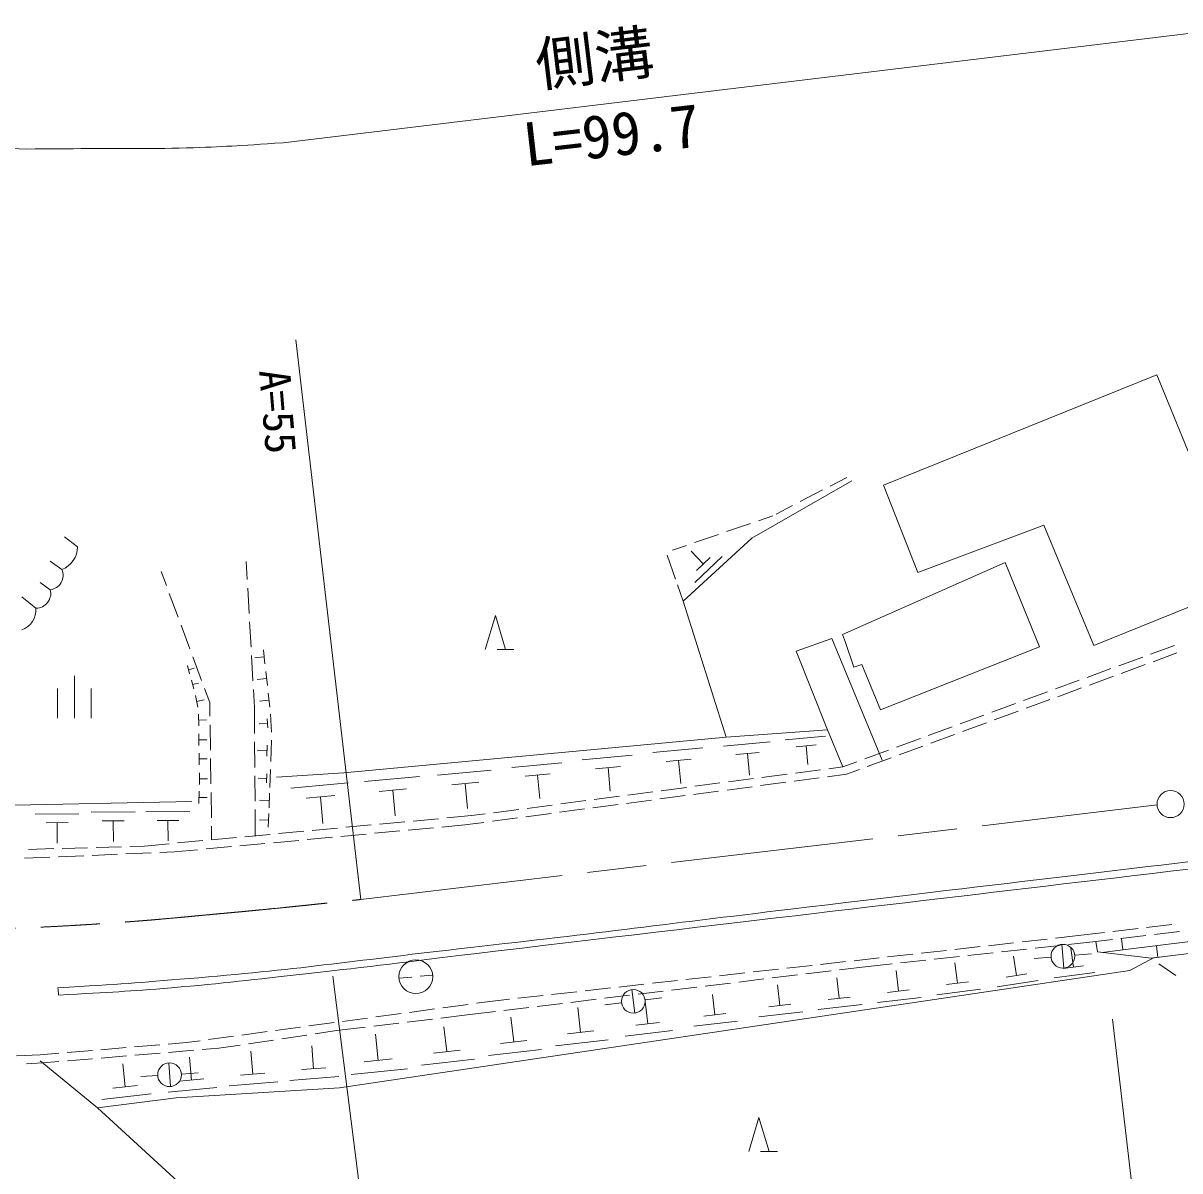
# Model space of a CAD drawing. Units: millimetres, scale not verified. Extents: x 40000 to 680000, y 20000 to 380000.
# Drawn here: x 205260 to 273672, y 242292 to 310170 of the extents above; entities that cross this region are included whole.
import ezdxf
from ezdxf.enums import TextEntityAlignment as Align

# ---------------------------------------------------------------- set-up
doc = ezdxf.new("R2010")
doc.units = ezdxf.units.MM
doc.header["$LTSCALE"] = 1000
doc.linetypes.add('CHAIN', pattern=[18.5, 12, -1.5, 3.5, -1.5])
for name, color, linetype, lineweight in [('M-BGD', 7, 'Continuous', 13), ('M-BMK', 2, 'CHAIN', 13), ('M-BMK-SRVR', 3, 'Continuous', 13), ('M-STR-HTXT', 7, 'Continuous', 13), ('M-STR-STRC', 7, 'Continuous', 13), ('M-STR-STRD', 7, 'Continuous', 13)]:
    doc.layers.add(name, color=color, linetype=linetype, lineweight=lineweight)
doc.styles.add('ＭＳ ゴシック', font='')
doc.styles.get('ＭＳ ゴシック').set_extended_font_data('MS Gothic')

msp = doc.modelspace()

# ---------------------------------------------------------------- linework, layer by layer
at = {"layer": 'M-BGD'}
for p, q in [((272314, 289363), (256143, 282843)), ((277394, 276917), (272314, 289363)), ((253968, 283300), (252988, 282791)), ((248354, 279711), (254280, 283097)), ((248354, 279711), (254280, 283097)), ((252545, 282561), (251213, 281870)), ((256143, 282843), (258175, 277679)), ((250770, 281639), (249790, 281131)), ((248283, 280581), (246864, 280096)), ((249593, 281029), (248756, 280743)), ((246391, 279934), (244971, 279448)), ((258175, 277679), (265626, 280473)), ((265626, 280473), (268589, 273361)), ((208476, 279203), (207714, 279795)), ((244498, 279286), (243662, 279000)), ((244290, 275985), (248354, 279711)), ((243358, 278695), (243842, 277289)), ((245481, 278183), (244766, 278940)), ((246598, 278626), (244977, 277092)), ((245886, 278567), (245076, 277800)), ((206867, 278356), (207544, 277848)), ((218517, 277258), (218458, 278324)), ((253713, 274011), (263340, 278271)), ((263340, 278271), (265372, 273276)), ((206274, 277086), (206867, 276663)), ((213729, 276909), (213420, 277743)), ((214424, 275034), (213903, 276441)), ((218627, 275261), (218544, 276758)), ((243956, 276957), (244290, 275985)), ((268589, 273361), (277394, 276917)), ((205174, 276239), (206020, 275562)), ((244290, 275985), (246830, 267942)), ((232587, 273134), (233187, 275134)), ((233187, 275134), (233787, 273134)), ((215120, 273159), (214598, 274565)), ((218737, 273264), (218655, 274762)), ((253095, 273784), (250978, 273022)), ((256058, 266587), (253095, 273784)), ((253893, 273542), (253713, 274011)), ((219467, 273110), (219560, 272284)), ((234287, 273134), (233287, 273134)), ((250978, 273022), (252841, 268365)), ((254393, 272072), (253893, 273542)), ((265372, 273276), (255974, 269551)), ((271942, 272853), (273350, 273369)), ((215815, 271284), (215294, 272690)), ((218847, 271267), (218765, 272765)), ((219514, 272697), (218963, 272635)), ((270064, 272166), (271472, 272681)), ((272086, 272403), (273494, 272919)), ((215108, 271687), (214985, 272172)), ((215046, 271930), (215370, 272012)), ((219609, 271827), (219703, 271001)), ((254862, 272238), (254393, 272072)), ((255974, 269551), (254862, 272238)), ((268186, 271478), (269594, 271994)), ((270208, 271714), (271616, 272231)), ((208289, 269071), (208289, 271571)), ((215351, 270796), (215222, 271303)), ((215286, 271049), (215624, 271135)), ((219656, 271414), (219105, 271352)), ((266308, 270790), (267716, 271306)), ((268331, 271025), (269739, 271542)), ((207289, 269071), (207289, 270821)), ((209289, 269071), (209289, 270821)), ((215583, 269712), (215452, 270398)), ((216298, 269982), (215989, 270815)), ((218934, 269702), (218875, 270768)), ((219752, 270544), (219845, 269718)), ((264430, 270102), (265838, 270618)), ((266453, 270336), (267861, 270853)), ((215517, 270055), (215975, 270142)), ((216309, 269176), (216298, 269982)), ((218945, 268156), (218934, 269702)), ((219799, 270131), (219248, 270070)), ((262551, 269415), (263960, 269931)), ((264575, 269647), (265984, 270164)), ((215642, 268607), (215638, 269306)), ((215640, 268956), (216106, 268958)), ((219699, 269018), (219732, 268494)), ((219892, 269294), (219958, 268245)), ((260673, 268727), (262082, 269243)), ((262698, 268959), (264106, 269475)), ((216337, 267176), (216316, 268676)), ((219715, 268756), (219226, 268726)), ((246830, 267942), (252841, 268365)), ((252841, 268365), (253729, 266184)), ((258795, 268039), (260204, 268555)), ((260820, 268270), (262228, 268786)), ((215658, 267439), (215653, 268138)), ((215656, 267788), (216121, 267790)), ((218959, 266156), (218949, 267656)), ((219956, 267767), (219914, 266502)), ((224224, 265825), (246830, 267942)), ((246679, 267403), (249437, 267660)), ((250336, 267787), (252705, 268007)), ((256917, 267352), (258326, 267867)), ((258942, 267581), (260351, 268098)), ((215674, 266303), (215670, 267002)), ((219682, 267143), (219091, 267163)), ((219693, 267459), (219671, 266827)), ((238323, 266592), (241282, 266868)), ((242494, 267033), (245453, 267309)), ((247420, 266915), (248799, 267044)), ((248109, 266979), (248228, 265692)), ((250973, 267368), (252157, 267478)), ((251565, 267423), (251666, 266318)), ((255039, 266664), (256448, 267180)), ((257065, 266892), (258473, 267409)), ((215672, 266653), (216138, 266655)), ((216364, 265176), (216344, 266676)), ((234153, 266151), (237112, 266427)), ((239118, 266069), (240598, 266207)), ((239858, 266138), (239985, 264757)), ((243289, 266510), (244768, 266648)), ((244028, 266579), (244156, 265198)), ((252916, 266078), (253729, 266184)), ((253729, 266184), (254570, 266492)), ((255187, 266203), (256595, 266720)), ((215689, 265132), (215685, 265834)), ((215687, 265483), (216155, 265485)), ((218974, 264156), (218963, 265656)), ((219660, 265502), (219168, 265519)), ((219669, 265766), (219651, 265238)), ((219889, 266022), (219854, 264968)), ((220244, 265571), (224224, 265825)), ((225439, 265312), (228694, 265615)), ((229757, 265689), (232942, 265986)), ((234948, 265628), (236427, 265766)), ((235688, 265697), (235815, 264316)), ((246967, 265296), (248455, 265491)), ((248950, 265556), (250438, 265752)), ((250854, 265341), (252341, 265539)), ((250933, 265817), (252421, 266012)), ((252836, 265604), (253963, 265754)), ((253963, 265754), (254718, 266031)), ((221088, 264931), (224478, 265247)), ((226313, 264737), (227941, 264888)), ((227127, 264812), (227267, 263293)), ((230613, 265127), (232205, 265275)), ((231409, 265201), (231546, 263714)), ((243002, 264775), (244489, 264970)), ((244984, 265035), (246472, 265231)), ((246889, 264814), (248376, 265011)), ((248871, 265077), (250358, 265275)), ((198478, 263784), (215243, 264137)), ((215647, 264010), (215668, 264753)), ((215657, 264382), (216153, 264367)), ((216391, 263177), (216371, 264676)), ((219818, 264190), (219238, 264210)), ((219833, 264625), (219804, 263755)), ((221999, 264332), (223694, 264490)), ((222846, 264411), (222992, 262829)), ((237053, 263993), (238540, 264188)), ((239036, 264253), (240523, 264449)), ((240941, 264023), (242428, 264221)), ((241019, 264514), (242506, 264709)), ((242924, 264287), (244411, 264484)), ((244906, 264550), (246393, 264748)), ((205964, 263389), (208562, 263411)), ((209285, 263499), (211884, 263520)), ((212524, 263524), (215122, 263546)), ((218989, 262110), (218977, 263656)), ((219784, 263432), (219757, 262623)), ((231778, 263300), (232591, 263406)), ((233087, 263472), (234574, 263667)), ((234994, 263232), (236480, 263430)), ((235070, 263732), (236557, 263928)), ((236976, 263496), (238463, 263694)), ((238959, 263759), (240446, 263957)), ((206618, 262875), (207917, 262886)), ((207267, 262880), (207276, 261668)), ((209939, 262984), (211238, 262995)), ((210588, 262990), (210597, 261777)), ((213178, 263010), (214477, 263021)), ((213827, 263015), (213836, 261802)), ((219770, 263027), (219231, 263046)), ((224350, 262609), (225844, 262748)), ((226342, 262794), (227835, 262933)), ((228333, 262979), (229827, 263118)), ((230019, 262626), (231389, 262753)), ((230324, 263164), (231778, 263300)), ((231389, 262753), (232515, 262903)), ((233011, 262969), (234498, 263166)), ((216409, 261871), (216398, 262677)), ((218376, 262053), (219869, 262192)), ((220367, 262239), (221861, 262378)), ((222053, 261884), (223547, 262023)), ((222359, 262424), (223852, 262563)), ((224045, 262069), (225538, 262208)), ((226036, 262255), (227530, 262394)), ((228028, 262440), (229521, 262579)), ((205573, 261305), (207072, 261348)), ((207572, 261363), (209072, 261405)), ((209571, 261420), (211071, 261463)), ((211571, 261477), (212442, 261502)), ((212442, 261502), (213895, 261637)), ((214393, 261683), (215887, 261822)), ((216079, 261328), (217573, 261467)), ((216384, 261868), (217878, 262007)), ((218071, 261513), (219564, 261652)), ((220062, 261699), (221556, 261838)), ((205345, 260782), (206843, 260845)), ((207343, 260866), (208841, 260929)), ((209341, 260950), (210840, 261013)), ((211339, 261034), (212838, 261097)), ((213338, 261118), (214212, 261154)), ((214212, 261154), (215581, 261282)), ((310844, 259790), (272001, 254862)), ((269716, 256446), (271206, 256622)), ((271703, 256681), (273192, 256857)), ((264339, 255831), (265830, 255998)), ((266326, 256053), (267491, 256183)), ((267491, 256183), (269220, 256388)), ((268693, 255855), (269682, 255973)), ((270179, 256032), (271668, 256210)), ((270306, 255365), (270223, 256037)), ((272164, 256269), (273654, 256447)), ((258376, 255164), (259867, 255331)), ((260364, 255387), (261854, 255553)), ((261129, 255029), (262620, 255191)), ((262351, 255609), (263842, 255775)), ((263117, 255246), (264609, 255409)), ((265106, 255463), (266597, 255626)), ((266689, 255682), (266815, 254288)), ((267094, 255680), (268693, 255855)), ((267372, 254347), (267222, 255467)), ((268809, 255247), (268693, 255855)), ((272001, 254862), (268809, 255247)), ((269079, 255215), (270306, 255365)), ((270306, 255365), (274276, 255853)), ((272376, 254914), (272291, 255609)), ((252413, 254498), (253904, 254664)), ((254401, 254720), (255891, 254887)), ((255057, 254365), (256656, 254540)), ((256388, 254942), (257879, 255109)), ((257153, 254594), (258644, 254757)), ((259141, 254811), (260632, 254974)), ((260517, 253394), (260361, 254601)), ((264004, 253850), (263827, 254984)), ((266054, 254928), (265058, 254847)), ((267450, 255041), (268446, 255122)), ((270706, 254141), (272145, 254903)), ((271974, 254865), (273577, 255062)), ((272430, 254544), (273434, 253843)), ((223970, 247199), (270706, 254141)), ((228736, 253798), (229479, 253866)), ((246450, 253831), (247941, 253998)), ((248438, 254053), (249929, 254220)), ((249567, 253700), (251057, 253881)), ((250426, 254275), (251916, 254442)), ((251553, 253941), (253042, 254121)), ((253538, 254181), (255057, 254365)), ((257023, 252923), (256886, 254133)), ((264612, 253946), (263397, 253755)), ((268636, 254028), (266236, 253706)), ((267972, 254427), (266771, 254266)), ((227488, 253684), (228253, 253754)), ((240487, 253164), (241978, 253331)), ((242475, 253387), (243966, 253553)), ((243611, 252979), (245100, 253159)), ((244463, 253609), (245953, 253775)), ((245596, 253220), (247086, 253400)), ((247582, 253460), (249071, 253640)), ((250010, 252074), (249873, 253284)), ((253517, 252499), (253379, 253709)), ((261164, 253478), (259870, 253310)), ((265295, 253556), (262866, 253174)), ((232863, 252312), (234028, 252442)), ((234525, 252498), (236015, 252664)), ((236512, 252720), (238003, 252887)), ((238500, 252942), (239991, 253109)), ((239640, 252498), (241129, 252678)), ((241253, 253012), (241442, 251625)), ((241626, 252739), (243115, 252919)), ((242042, 252407), (243034, 252532)), ((246162, 251517), (246025, 252727)), ((254165, 252573), (252869, 252424)), ((258379, 252553), (255787, 252256)), ((257671, 252997), (256375, 252849)), ((261878, 253044), (259290, 252708)), ((228108, 251667), (229595, 251869)), ((230090, 251936), (231576, 252137)), ((232072, 252205), (232863, 252312)), ((233684, 251777), (235173, 251957)), ((235669, 252017), (237158, 252197)), ((237655, 252258), (239144, 252438)), ((238232, 250484), (238066, 251945)), ((240653, 252231), (239661, 252105)), ((242198, 250991), (242049, 252304)), ((250658, 252149), (249362, 252000)), ((254873, 252129), (252280, 251831)), ((224144, 251130), (225631, 251331)), ((226126, 251399), (227613, 251600)), ((227981, 251090), (229470, 251269)), ((229966, 251328), (231669, 251533)), ((231669, 251533), (233187, 251716)), ((234273, 249914), (234107, 251375)), ((247518, 251147), (244926, 250850)), ((246810, 251591), (245514, 251442)), ((251366, 251705), (248774, 251407)), ((218199, 250324), (219685, 250525)), ((220181, 250593), (221667, 250794)), ((222163, 250861), (223649, 251063)), ((222538, 250399), (223796, 250587)), ((223796, 250587), (225498, 250792)), ((225995, 250851), (227484, 251030)), ((230314, 249343), (230148, 250805)), ((239015, 250574), (237449, 250394)), ((243670, 250590), (240856, 250267)), ((242902, 251072), (241495, 250910)), ((211849, 249622), (213344, 249748)), ((213842, 249790), (214930, 249881)), ((214930, 249881), (215722, 249988)), ((216217, 250055), (217703, 250257)), ((216830, 249547), (218087, 249735)), ((218582, 249809), (220065, 250030)), ((220560, 250104), (222044, 250326)), ((226261, 248825), (226106, 250379)), ((235056, 250003), (233491, 249824)), ((239869, 250037), (236739, 249678)), ((204859, 249101), (206276, 249155)), ((206276, 249155), (207365, 249246)), ((207863, 249288), (209358, 249414)), ((209856, 249455), (211351, 249581)), ((209870, 248965), (211364, 249090)), ((211863, 249131), (213357, 249256)), ((213856, 249298), (215351, 249423)), ((215849, 249465), (216830, 249547)), ((218837, 248012), (218731, 249362)), ((222442, 248334), (222336, 249684)), ((231097, 249433), (229532, 249254)), ((235910, 249467), (232780, 249108)), ((205453, 248630), (206397, 248674)), ((206274, 248807), (209661, 246013)), ((206397, 248674), (207378, 248756)), ((207877, 248798), (209371, 248923)), ((211302, 247266), (211148, 248631)), ((213868, 248674), (213969, 247277)), ((215224, 247665), (215096, 249013)), ((223165, 248391), (221718, 248277)), ((227093, 248909), (225428, 248741)), ((231952, 248897), (228821, 248538)), ((213220, 247932), (212222, 247868)), ((215947, 247734), (214502, 247595)), ((214617, 248020), (215615, 248083)), ((219560, 248069), (218113, 247955)), ((223934, 247870), (221041, 247641)), ((227993, 248327), (224663, 247991)), ((212033, 247349), (210570, 247183)), ((216724, 247226), (213835, 246948)), ((214318, 246606), (223970, 247199)), ((220329, 247548), (217436, 247319)), ((209661, 246013), (214318, 246606)), ((212831, 246847), (209905, 246515)), ((209661, 246013), (219736, 236785)), ((248173, 243439), (248773, 245439)), ((248773, 245439), (249373, 243439)), ((249873, 243439), (248873, 243439))]:
    msp.add_line(p, q, dxfattribs=at)
for centre, radius in [((266752, 254985), 700), ((228483, 253775), 1000), ((241347, 252319), 700), ((213918, 247976), 700)]:
    msp.add_circle(centre, radius, dxfattribs=at)
for centre, radius, start, end in [((207016, 279209), 1460, 291.23037, 359.75258), ((206784, 277497), 838, 275.71059, 24.79964), ((206003, 276451), 889, 271.09122, 13.7716), ((204774, 275475), 1249, 288.64431, 3.97555)]:
    msp.add_arc(centre, radius, start, end, dxfattribs=at)
at = {"layer": 'M-BMK'}
msp.add_line((225228, 258339), (272323, 263935), dxfattribs=at)
msp.add_open_spline([(174635, 259693), (176829, 259032), (177447, 258857), (179274, 258415), (181527, 257869), (182801, 257586), (185099, 257274), (188587, 256801), (190564, 256668), (194082, 256550), (196567, 256466), (197962, 256446), (200447, 256511), (204560, 256618), (206865, 256693), (210969, 256985), (213267, 257148), (214551, 257285), (216845, 257496), (220122, 257797), (221160, 257912), (225228, 258339)], degree=3, knots=[0, 0, 0, 0, 1, 1, 1, 2, 2, 2, 3, 3, 3, 4, 4, 4, 5, 5, 5, 6, 6, 6, 7, 7, 7, 7], dxfattribs=at)
at = {"layer": 'M-BMK-SRVR'}
msp.add_line((225228, 258339), (221385, 291440), dxfattribs=at)
msp.add_circle((273122, 263981), 800, dxfattribs=at)
at = {"layer": 'M-STR-HTXT'}
for p, q in [((279292, 310170), (220647, 303100)), ((199998, 302987), (205442, 302722)), ((271437, 236289), (269697, 251267))]:
    msp.add_line(p, q, dxfattribs=at)
msp.add_open_spline([(220647, 303100), (217901, 302910), (217162, 302863), (214925, 302791), (212481, 302713), (211110, 302769), (208665, 302749), (207406, 302739), (207012, 302736), (205442, 302722)], degree=3, knots=[0, 0, 0, 0, 1, 1, 1, 2, 2, 2, 3, 3, 3, 3], dxfattribs=at)
at = {"layer": 'M-STR-STRC'}
msp.add_line((223567, 253801), (225092, 241804), dxfattribs=at)
at = {"layer": 'M-STR-STRD'}
for points in [[(207321, 253118), (211058, 253334), (212049, 253419), (215075, 253665), (221316, 254171), (224787, 254715), (231008, 255417), (238693, 256283), (242988, 256852), (250667, 257770), (274454, 260611), (281888, 261482), (311571, 264992)], [(207351, 252690), (210571, 252856), (211427, 252908), (214034, 253119), (217140, 253372), (218871, 253609), (221969, 253946), (225856, 254369), (228027, 254666), (231910, 255127), (263047, 258822), (272771, 259964), (311632, 264552)]]:
    msp.add_open_spline(points, degree=3, knots=[0, 0, 0, 0, 1, 1, 1, 2, 2, 2, 3, 3, 3, 4, 4, 4, 4], dxfattribs=at)
msp.add_open_spline([(207351, 252690), (207336, 252904), (207336, 252904), (207321, 253118)], degree=3, dxfattribs=at)

# ---------------------------------------------------------------- texts
at = {"layer": 'M-BMK-SRVR', "style": 'ＭＳ ゴシック'}
msp.add_text('A=55', height=1833, rotation=274.732, dxfattribs=at).set_placement((220127, 289686), align=Align.MIDDLE_LEFT)
at = {"layer": 'M-STR-HTXT', "style": 'ＭＳ ゴシック'}
for s, rotation, p in [('側溝', 6.874, (235820, 305649)), ('L=99.7', 6.52, (235081, 300936))]:
    msp.add_text(s, height=2566, rotation=rotation, dxfattribs=at).set_placement(p, align=Align.BOTTOM_LEFT)

doc.saveas('drawing.dxf')
